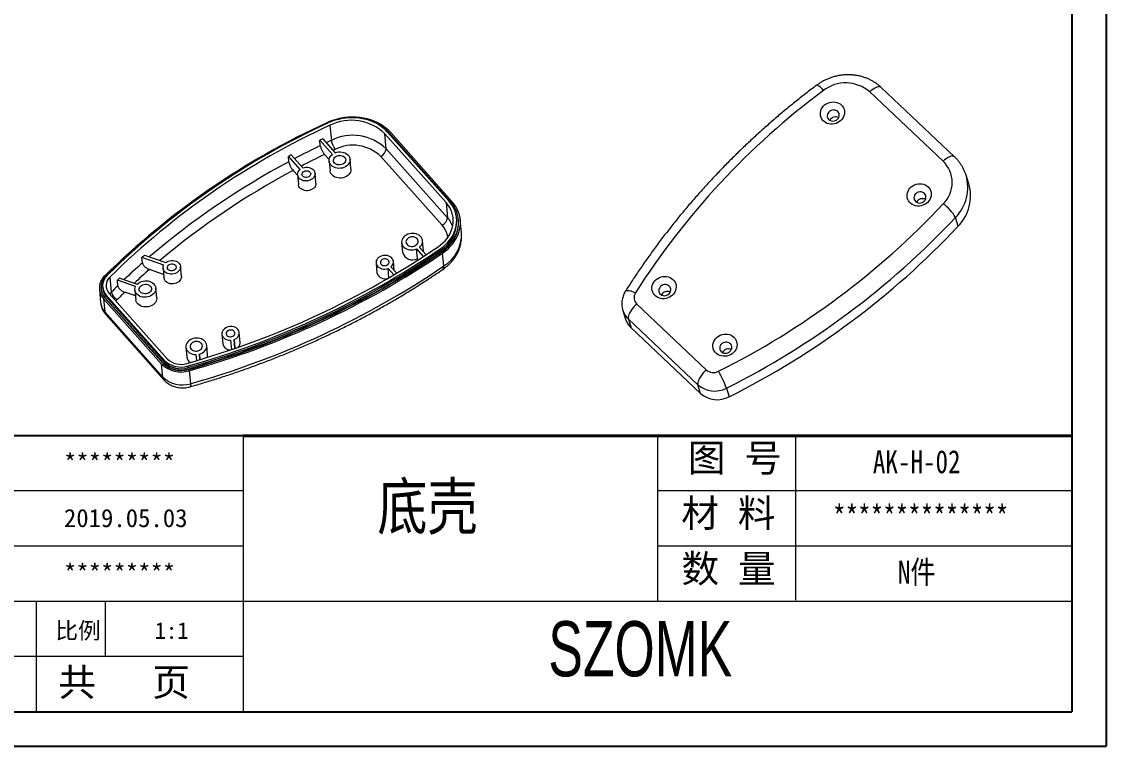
# Model space of a CAD drawing. Header units: inches. Extents: x 2300 to 3202, y 573 to 863.
# Drawn here: x 2984.9 to 3202, y 573 to 718.1 of the extents above; entities that cross this region are included whole.
import ezdxf

# ---------------------------------------------------------------- set-up
doc = ezdxf.new("R2010")
doc.units = ezdxf.units.IN
doc.layers.add('文字', color=81, linetype='Continuous')
doc.layers.add('粗实线', color=7, linetype='Continuous', lineweight=30)
doc.layers.add('细实线', color=3, linetype='Continuous', lineweight=9)
doc.styles.get("Standard").update_dxf_attribs({"font": 'txt', "bigfont": 'gbcbig.shx'})
doc.styles.add('宋体', font='', dxfattribs={"width": 0.8, "height": 3.5})
doc.styles.add('长仿宋', font='', dxfattribs={"width": 0.7, "height": 4})
doc.styles.get('宋体').set_extended_font_data('SimSun')
doc.styles.get('长仿宋').set_extended_font_data('SimSun')

msp = doc.modelspace()

# ---------------------------------------------------------------- linework, layer by layer
for p, q in [((3202.047, 863.315), (3202.047, 572.957)), ((3195.134, 856.402), (3195.134, 579.87)), ((3029.215, 635.176), (2946.255, 635.176)), ((2802.023, 579.87), (3195.134, 579.87)), ((2791.397, 572.957), (3202.047, 572.957))]:
    msp.add_line(p, q)
at = {"color": 7, "linetype": 'Continuous', "lineweight": 15}
for p, q in [((3169.362, 690.2), (3154.687, 704.067)), ((3171.649, 691.081), (3156.974, 704.947)), ((3046.575, 697.376), (3046.857, 694.351)), ((3069.821, 681.888), (3057.551, 695.687)), ((3057.832, 692.662), (3057.551, 695.687)), ((3070.399, 682.218), (3058.129, 696.016)), ((3070.719, 682.059), (3058.448, 695.857)), ((3071.018, 682.115), (3058.747, 695.914)), ((3044.637, 693.294), (3044.537, 694.374)), ((3047.062, 691.534), (3044.537, 694.374)), ((3045.146, 694.668), (3047.64, 691.864)), ((3038.348, 690.078), (3038.247, 691.159)), ((3040.601, 688.512), (3038.247, 691.159)), ((3038.838, 691.475), (3041.179, 688.841)), ((3046.429, 690.505), (3045.505, 691.544)), ((3056.756, 691.139), (3069.027, 677.34)), ((3070.103, 678.864), (3057.832, 692.662)), ((3046.421, 690.199), (3046.602, 688.254)), ((3050.784, 688.644), (3050.603, 690.588)), ((3040.12, 687.312), (3039.213, 688.331)), ((3040.109, 687.433), (3040.29, 685.489)), ((3043.775, 685.814), (3043.594, 687.758)), ((3174.505, 685.676), (3173.959, 687.408)), ((3069.821, 681.888), (3070.103, 678.864)), ((3071.973, 678.454), (3071.942, 678.778)), ((3072.331, 678.379), (3072.321, 678.487)), ((3072.921, 675.819), (3072.68, 678.411)), ((3172.372, 677.152), (3171.826, 678.884)), ((3060.939, 673.872), (3061.121, 671.928)), ((3065.302, 672.317), (3065.121, 674.262)), ((3009.438, 671.325), (3013.682, 669.858)), ((3063.902, 672.597), (3065.27, 671.059)), ((3064.083, 670.652), (3063.902, 672.597)), ((3065.82, 671.42), (3064.48, 672.926)), ((3068.696, 672.301), (3068.666, 672.625)), ((3068.929, 671.989), (3068.919, 672.097)), ((3069.393, 669.192), (3069.151, 671.785)), ((3009.039, 669.806), (3008.938, 670.886)), ((3013.285, 669.383), (3008.938, 670.886)), ((3016.823, 667.132), (3016.642, 669.077)), ((3055.805, 669.783), (3055.986, 667.838)), ((3059.951, 667.732), (3058.797, 669.029)), ((3059.459, 668.285), (3059.289, 670.107)), ((3064.083, 670.652), (3064.287, 670.423)), ((3002.818, 663.974), (3002.536, 666.999)), ((3013.273, 667.506), (3010.436, 668.486)), ((3013.157, 668.752), (3013.338, 666.808)), ((3058.219, 668.7), (3059.381, 667.393)), ((3058.395, 666.812), (3058.219, 668.7)), ((3001.057, 664.962), (3001.087, 664.638)), ((3007.642, 665.066), (3004.007, 666.323)), ((3004.107, 665.243), (3004.007, 666.323)), ((3004.473, 666.773), (3007.988, 665.558)), ((3011.884, 662.822), (3011.703, 664.767)), ((3000.4, 664.465), (3000.642, 661.873)), ((3000.739, 664.606), (3000.749, 664.498)), ((3001.231, 662.613), (3012.878, 649.516)), ((3001.231, 662.613), (3001.473, 660.021)), ((3001.51, 662.886), (3013.157, 649.789)), ((3001.52, 662.778), (3001.51, 662.886)), ((3001.52, 662.778), (3013.167, 649.681)), ((3001.769, 663.375), (3013.416, 650.278)), ((3001.8, 663.051), (3001.769, 663.375)), ((3001.8, 663.051), (3013.446, 649.953)), ((3002.348, 663.704), (3013.994, 650.607)), ((3007.632, 663.188), (3005.486, 663.93)), ((3007.521, 664.377), (3007.702, 662.433)), ((3105.239, 660.298), (3105.785, 658.566)), ((3108.015, 661.551), (3121.944, 648.389)), ((3001.473, 660.021), (3013.12, 646.923)), ((3001.694, 659.478), (3013.34, 646.381)), ((3120.263, 645.401), (3106.333, 658.563)), ((3106.333, 658.563), (3106.879, 656.831)), ((3120.808, 643.669), (3106.879, 656.831)), ((3024.929, 655.514), (3025.11, 653.57)), ((3026.696, 654.302), (3026.866, 652.467)), ((3027.548, 652.701), (3027.386, 654.447)), ((3027.386, 654.447), (3027.548, 652.702)), ((3028.595, 653.894), (3028.414, 655.839)), ((3017.723, 652.905), (3017.905, 650.96)), ((3022.086, 651.35), (3021.905, 653.294)), ((3013.12, 646.923), (3012.878, 649.516)), ((3013.167, 649.681), (3013.157, 649.789)), ((3013.446, 649.953), (3013.416, 650.278)), ((3019.753, 651.447), (3019.865, 650.231)), ((3020.549, 650.436), (3020.446, 651.548)), ((3020.446, 651.548), (3020.55, 650.436)), ((3018.187, 648.83), (3018.156, 649.154)), ((3018.303, 648.464), (3018.292, 648.572)), ((3018.408, 648.205), (3018.65, 645.613)), ((3120.808, 643.669), (3120.263, 645.401)), ((3125.974, 644.721), (3126.519, 642.989))]:
    msp.add_line(p, q, dxfattribs=at)
at = {"color": 8, "linetype": 'Continuous', "lineweight": 15, "flags": 128}
for points in [[(3156.974, 704.947), (3156.911, 704.996), (3156.76, 705.059), (3156.575, 705.078), (3156.359, 705.054), (3156.115, 704.985), (3155.851, 704.874), (3155.57, 704.724), (3155.278, 704.536), (3154.982, 704.316), (3154.687, 704.067)], [(3171.65, 691.08), (3171.586, 691.13), (3171.436, 691.193), (3171.25, 691.212), (3171.034, 691.187), (3170.791, 691.119), (3170.526, 691.008), (3170.245, 690.857), (3169.953, 690.67), (3169.657, 690.449), (3169.362, 690.2)], [(3002.818, 663.974), (3002.557, 663.678), (3002.473, 663.564)], [(3003.733, 662.146), (3003.788, 662.227), (3003.979, 662.451)], [(3105.759, 664.149), (3105.81, 664.208), (3105.927, 664.271), (3106.089, 664.303), (3106.292, 664.3), (3106.533, 664.264), (3106.807, 664.195), (3107.107, 664.095), (3107.428, 663.966), (3107.763, 663.81)], [(3018.65, 645.613), (3018.664, 645.388), (3018.661, 645.209), (3018.64, 645.081), (3018.602, 645.006), (3018.573, 644.987)]]:
    msp.add_lwpolyline(points, dxfattribs=at)
at = {"color": 7, "linetype": 'Continuous', "lineweight": 15, "flags": 128}
for points in [[(3148.996, 701.441), (3149.226, 701.186), (3149.408, 700.898), (3149.539, 700.586), (3149.615, 700.256), (3149.635, 699.917), (3149.598, 699.575), (3149.504, 699.24), (3149.357, 698.919), (3149.16, 698.619), (3148.916, 698.348), (3148.633, 698.112), (3148.316, 697.916), (3147.973, 697.765), (3147.612, 697.663), (3147.242, 697.611), (3146.871, 697.612), (3146.507, 697.665), (3146.16, 697.769), (3145.838, 697.922), (3145.548, 698.119), (3145.296, 698.357), (3145.089, 698.629), (3144.932, 698.93), (3144.829, 699.252), (3144.781, 699.587), (3144.789, 699.929), (3144.855, 700.268), (3144.975, 700.597), (3145.148, 700.909), (3145.369, 701.195), (3145.634, 701.45), (3145.935, 701.666), (3146.266, 701.84), (3146.618, 701.967), (3146.985, 702.044), (3147.357, 702.069), (3147.725, 702.042), (3148.082, 701.963), (3148.417, 701.835), (3148.724, 701.659), (3148.996, 701.441)], [(3148.26, 700.134), (3148.063, 700.282), (3147.833, 700.386), (3147.581, 700.44), (3147.319, 700.443), (3147.059, 700.393), (3146.814, 700.294), (3146.594, 700.15), (3146.41, 699.968), (3146.271, 699.756), (3146.184, 699.524), (3146.151, 699.284), (3146.175, 699.045), (3146.255, 698.82), (3146.387, 698.619), (3146.565, 698.451), (3146.78, 698.324), (3147.022, 698.245), (3147.281, 698.216), (3147.543, 698.24), (3147.797, 698.314), (3148.031, 698.437), (3148.234, 698.601), (3148.396, 698.799), (3148.51, 699.022), (3148.571, 699.26), (3148.575, 699.501), (3148.523, 699.734), (3148.416, 699.949), (3148.26, 700.134)], [(3058.747, 695.914), (3058.296, 696.38), (3057.799, 696.815), (3057.259, 697.216), (3056.679, 697.583), (3056.062, 697.911), (3055.413, 698.199), (3054.735, 698.445), (3054.032, 698.649), (3053.309, 698.808), (3052.57, 698.922), (3051.819, 698.989), (3051.061, 699.011), (3050.301, 698.986), (3049.543, 698.914), (3048.792, 698.796), (3048.051, 698.633), (3047.327, 698.426), (3046.622, 698.176), (3045.942, 697.884)], [(3058.129, 696.016), (3057.686, 696.472), (3057.195, 696.896), (3056.659, 697.285), (3056.084, 697.637), (3055.471, 697.949), (3054.825, 698.219), (3054.152, 698.446), (3053.454, 698.627), (3052.737, 698.762), (3052.006, 698.85), (3051.266, 698.89), (3050.521, 698.881), (3049.777, 698.825), (3049.039, 698.721), (3048.311, 698.57), (3047.598, 698.373), (3046.906, 698.131), (3046.239, 697.846)], [(3047.64, 691.864), (3047.966, 691.968), (3048.306, 692.029), (3048.652, 692.045), (3048.994, 692.017), (3049.323, 691.944), (3049.63, 691.829), (3049.907, 691.675), (3050.145, 691.487), (3050.339, 691.268), (3050.483, 691.025), (3050.574, 690.766), (3050.608, 690.496), (3050.585, 690.223), (3050.506, 689.955), (3050.372, 689.699), (3050.188, 689.462), (3049.958, 689.25), (3049.689, 689.07), (3049.388, 688.925), (3049.062, 688.821), (3048.722, 688.759), (3048.376, 688.742), (3048.034, 688.77), (3047.705, 688.842), (3047.397, 688.956), (3047.12, 689.109), (3046.881, 689.298), (3046.687, 689.516), (3046.542, 689.758), (3046.451, 690.018), (3046.416, 690.288), (3046.438, 690.56), (3046.516, 690.828), (3046.649, 691.085), (3046.833, 691.322), (3047.062, 691.534)], [(3047.5, 689.817), (3047.376, 689.996), (3047.305, 690.194), (3047.291, 690.402), (3047.333, 690.609), (3047.431, 690.806), (3047.579, 690.983), (3047.771, 691.133), (3047.998, 691.249), (3048.248, 691.324), (3048.511, 691.356), (3048.774, 691.343), (3049.025, 691.286), (3049.252, 691.187), (3049.444, 691.05), (3049.592, 690.883), (3049.69, 690.693), (3049.733, 690.49), (3049.719, 690.281), (3049.648, 690.078), (3049.524, 689.89), (3049.353, 689.725), (3049.143, 689.591), (3048.903, 689.495), (3048.644, 689.441), (3048.38, 689.432), (3048.122, 689.467), (3047.882, 689.546), (3047.671, 689.664), (3047.5, 689.817)], [(3041.179, 688.841), (3041.485, 688.928), (3041.804, 688.969), (3042.123, 688.964), (3042.434, 688.913), (3042.725, 688.818), (3042.987, 688.681), (3043.211, 688.508), (3043.388, 688.304), (3043.514, 688.077), (3043.584, 687.833), (3043.596, 687.581), (3043.548, 687.33), (3043.444, 687.087), (3043.286, 686.862), (3043.08, 686.662), (3042.832, 686.493), (3042.552, 686.361), (3042.247, 686.27), (3041.93, 686.225), (3041.609, 686.225), (3041.297, 686.272), (3041.004, 686.363), (3040.739, 686.496), (3040.511, 686.665), (3040.329, 686.866), (3040.198, 687.092), (3040.123, 687.335), (3040.105, 687.586), (3040.147, 687.838), (3040.246, 688.081), (3040.399, 688.309), (3040.601, 688.512)], [(3050.784, 688.644), (3050.789, 688.551), (3050.766, 688.279), (3050.687, 688.011), (3050.554, 687.755), (3050.369, 687.518), (3050.139, 687.306), (3049.87, 687.125), (3049.569, 686.981), (3049.243, 686.876), (3048.903, 686.814), (3048.557, 686.797), (3048.215, 686.825), (3047.886, 686.897), (3047.578, 687.011), (3047.302, 687.165), (3047.063, 687.353), (3046.868, 687.572), (3046.723, 687.814), (3046.632, 688.073), (3046.602, 688.254)], [(3041.128, 687.184), (3041.026, 687.341), (3040.98, 687.515), (3040.993, 687.695), (3041.065, 687.867), (3041.19, 688.022), (3041.361, 688.147), (3041.565, 688.235), (3041.788, 688.279), (3042.016, 688.277), (3042.232, 688.228), (3042.423, 688.136), (3042.574, 688.008), (3042.676, 687.851), (3042.722, 687.677), (3042.709, 687.497), (3042.637, 687.324), (3042.512, 687.17), (3042.342, 687.044), (3042.138, 686.956), (3041.915, 686.912), (3041.687, 686.914), (3041.47, 686.963), (3041.28, 687.055), (3041.128, 687.184)], [(3043.775, 685.814), (3043.777, 685.637), (3043.73, 685.385), (3043.625, 685.143), (3043.467, 684.918), (3043.261, 684.717), (3043.013, 684.548), (3042.733, 684.416), (3042.428, 684.326), (3042.111, 684.28), (3041.791, 684.28), (3041.478, 684.327), (3041.185, 684.418), (3040.92, 684.551), (3040.693, 684.721), (3040.51, 684.922), (3040.379, 685.148), (3040.304, 685.39), (3040.29, 685.489)], [(3166.36, 685.034), (3166.59, 684.779), (3166.772, 684.491), (3166.903, 684.179), (3166.979, 683.849), (3166.999, 683.51), (3166.962, 683.168), (3166.868, 682.833), (3166.721, 682.512), (3166.524, 682.212), (3166.28, 681.941), (3165.997, 681.704), (3165.68, 681.509), (3165.337, 681.358), (3164.976, 681.256), (3164.606, 681.204), (3164.235, 681.205), (3163.871, 681.258), (3163.524, 681.362), (3163.202, 681.515), (3162.912, 681.712), (3162.66, 681.95), (3162.453, 682.222), (3162.296, 682.523), (3162.193, 682.844), (3162.145, 683.18), (3162.153, 683.522), (3162.219, 683.861), (3162.339, 684.19), (3162.512, 684.502), (3162.733, 684.788), (3162.998, 685.042), (3163.299, 685.259), (3163.629, 685.433), (3163.982, 685.56), (3164.349, 685.637), (3164.721, 685.662), (3165.089, 685.635), (3165.445, 685.556), (3165.781, 685.428), (3166.088, 685.252), (3166.36, 685.034)], [(3068.666, 672.625), (3069.221, 673.037), (3069.733, 673.481), (3070.199, 673.956), (3070.615, 674.457), (3070.98, 674.981), (3071.29, 675.526), (3071.544, 676.086), (3071.739, 676.659), (3071.875, 677.241), (3071.95, 677.827), (3071.964, 678.414), (3071.918, 678.998), (3071.81, 679.575), (3071.642, 680.14), (3071.416, 680.691), (3071.132, 681.223), (3070.792, 681.733), (3070.399, 682.218)], [(3068.919, 672.097), (3069.466, 672.501), (3069.973, 672.936), (3070.437, 673.399), (3070.856, 673.887), (3071.227, 674.398), (3071.548, 674.929), (3071.817, 675.475), (3072.032, 676.034), (3072.192, 676.603), (3072.296, 677.178), (3072.343, 677.756), (3072.333, 678.333), (3072.267, 678.905), (3072.144, 679.47), (3071.965, 680.023), (3071.731, 680.562), (3071.445, 681.083), (3071.106, 681.583), (3070.719, 682.059)], [(3069.151, 671.785), (3069.718, 672.204), (3070.244, 672.655), (3070.726, 673.135), (3071.161, 673.641), (3071.545, 674.171), (3071.878, 674.721), (3072.157, 675.288), (3072.38, 675.868), (3072.546, 676.458), (3072.654, 677.054), (3072.703, 677.653), (3072.692, 678.251), (3072.623, 678.845), (3072.496, 679.43), (3072.31, 680.004), (3072.068, 680.563), (3071.771, 681.103), (3071.42, 681.622), (3071.018, 682.115)], [(3165.624, 683.727), (3165.427, 683.875), (3165.197, 683.979), (3164.945, 684.033), (3164.683, 684.036), (3164.423, 683.986), (3164.178, 683.887), (3163.958, 683.743), (3163.774, 683.561), (3163.635, 683.349), (3163.548, 683.117), (3163.515, 682.876), (3163.539, 682.638), (3163.619, 682.413), (3163.751, 682.212), (3163.929, 682.044), (3164.144, 681.917), (3164.386, 681.838), (3164.645, 681.809), (3164.907, 681.833), (3165.161, 681.907), (3165.395, 682.029), (3165.598, 682.194), (3165.76, 682.392), (3165.874, 682.615), (3165.935, 682.853), (3165.939, 683.094), (3165.887, 683.327), (3165.78, 683.541), (3165.624, 683.727)], [(3068.221, 673.034), (3068.733, 673.414), (3069.206, 673.824), (3069.636, 674.262), (3070.02, 674.724), (3070.357, 675.209), (3070.643, 675.711), (3070.878, 676.229), (3071.058, 676.758), (3071.183, 677.294), (3071.253, 677.836), (3071.266, 678.377), (3071.223, 678.916), (3071.123, 679.449), (3070.968, 679.971), (3070.759, 680.479), (3070.497, 680.97), (3070.184, 681.441), (3069.821, 681.888)], [(3064.48, 672.926), (3064.71, 673.138), (3064.893, 673.376), (3065.026, 673.632), (3065.104, 673.9), (3065.126, 674.173), (3065.091, 674.443), (3065, 674.702), (3064.855, 674.944), (3064.661, 675.163), (3064.422, 675.351), (3064.145, 675.504), (3063.837, 675.619), (3063.508, 675.691), (3063.166, 675.719), (3062.82, 675.701), (3062.48, 675.64), (3062.155, 675.535), (3061.853, 675.391), (3061.584, 675.21), (3061.354, 674.998), (3061.17, 674.761), (3061.036, 674.505), (3060.957, 674.237), (3060.934, 673.964), (3060.968, 673.695), (3061.059, 673.435), (3061.203, 673.192), (3061.397, 672.974), (3061.636, 672.785), (3061.912, 672.631), (3062.219, 672.516), (3062.548, 672.443), (3062.89, 672.415), (3063.236, 672.432), (3063.576, 672.493), (3063.902, 672.597)], [(3062.018, 673.49), (3062.19, 673.338), (3062.4, 673.219), (3062.64, 673.14), (3062.899, 673.105), (3063.163, 673.114), (3063.421, 673.168), (3063.661, 673.265), (3063.872, 673.398), (3064.043, 673.563), (3064.167, 673.751), (3064.237, 673.954), (3064.252, 674.163), (3064.209, 674.367), (3064.111, 674.557), (3063.962, 674.724), (3063.77, 674.86), (3063.543, 674.959), (3063.293, 675.016), (3063.03, 675.03), (3062.767, 674.998), (3062.516, 674.922), (3062.29, 674.807), (3062.098, 674.657), (3061.95, 674.479), (3061.852, 674.282), (3061.809, 674.075), (3061.824, 673.868), (3061.894, 673.67), (3062.018, 673.49)], [(3058.797, 669.029), (3058.999, 669.232), (3059.152, 669.46), (3059.251, 669.703), (3059.293, 669.955), (3059.276, 670.206), (3059.2, 670.449), (3059.069, 670.675), (3058.887, 670.876), (3058.659, 671.045), (3058.394, 671.178), (3058.101, 671.269), (3057.789, 671.316), (3057.469, 671.316), (3057.151, 671.271), (3056.847, 671.18), (3056.566, 671.048), (3056.318, 670.879), (3056.112, 670.679), (3055.954, 670.453), (3055.85, 670.211), (3055.803, 669.96), (3055.814, 669.708), (3055.884, 669.464), (3056.01, 669.236), (3056.188, 669.033), (3056.411, 668.86), (3056.673, 668.723), (3056.964, 668.628), (3057.275, 668.577), (3057.595, 668.572), (3057.913, 668.613), (3058.219, 668.7)], [(3065.295, 672.01), (3065.308, 672.228), (3065.302, 672.317)], [(3013.682, 669.858), (3013.931, 670.025), (3014.213, 670.155), (3014.518, 670.243), (3014.836, 670.287), (3015.155, 670.284), (3015.467, 670.235), (3015.759, 670.142), (3016.022, 670.008), (3016.248, 669.837), (3016.428, 669.635), (3016.557, 669.409), (3016.63, 669.166), (3016.645, 668.914), (3016.601, 668.663), (3016.5, 668.42), (3016.345, 668.194), (3016.141, 667.991), (3015.896, 667.82), (3015.617, 667.686), (3015.315, 667.593), (3014.998, 667.545), (3014.677, 667.542), (3014.365, 667.586), (3014.07, 667.674), (3013.803, 667.804), (3013.573, 667.972), (3013.388, 668.171), (3013.253, 668.395), (3013.174, 668.636), (3013.153, 668.887), (3013.19, 669.139), (3013.285, 669.383)], [(3014.176, 668.503), (3014.074, 668.659), (3014.028, 668.834), (3014.041, 669.013), (3014.113, 669.186), (3014.238, 669.341), (3014.409, 669.466), (3014.613, 669.554), (3014.836, 669.598), (3015.064, 669.596), (3015.28, 669.547), (3015.471, 669.455), (3015.622, 669.326), (3015.724, 669.17), (3015.771, 668.995), (3015.757, 668.816), (3015.685, 668.643), (3015.56, 668.488), (3015.39, 668.363), (3015.186, 668.275), (3014.963, 668.231), (3014.735, 668.233), (3014.519, 668.282), (3014.328, 668.374), (3014.176, 668.503)], [(3056.824, 669.533), (3056.976, 669.405), (3057.166, 669.313), (3057.383, 669.264), (3057.61, 669.262), (3057.834, 669.306), (3058.038, 669.394), (3058.208, 669.519), (3058.333, 669.673), (3058.405, 669.846), (3058.418, 670.026), (3058.372, 670.2), (3058.27, 670.357), (3058.118, 670.486), (3057.928, 670.578), (3057.711, 670.626), (3057.484, 670.629), (3057.26, 670.585), (3057.057, 670.497), (3056.886, 670.371), (3056.761, 670.217), (3056.689, 670.044), (3056.676, 669.864), (3056.722, 669.69), (3056.824, 669.533)], [(3016.823, 667.132), (3016.826, 666.97), (3016.782, 666.718), (3016.681, 666.475), (3016.526, 666.249), (3016.323, 666.047), (3016.077, 665.876), (3015.799, 665.742), (3015.496, 665.649), (3015.179, 665.6), (3014.859, 665.598), (3014.546, 665.641), (3014.251, 665.73), (3013.984, 665.86), (3013.754, 666.027), (3013.569, 666.226), (3013.434, 666.45), (3013.355, 666.692), (3013.338, 666.808)], [(3115.271, 666.463), (3115.501, 666.207), (3115.683, 665.92), (3115.814, 665.608), (3115.89, 665.278), (3115.91, 664.939), (3115.872, 664.597), (3115.779, 664.262), (3115.632, 663.94), (3115.434, 663.641), (3115.191, 663.37), (3114.907, 663.133), (3114.591, 662.937), (3114.248, 662.787), (3113.887, 662.684), (3113.516, 662.633), (3113.145, 662.634), (3112.782, 662.687), (3112.435, 662.791), (3112.113, 662.943), (3111.822, 663.141), (3111.571, 663.378), (3111.364, 663.651), (3111.207, 663.951), (3111.103, 664.273), (3111.055, 664.609), (3111.064, 664.95), (3111.129, 665.29), (3111.25, 665.619), (3111.423, 665.93), (3111.644, 666.217), (3111.908, 666.471), (3112.209, 666.688), (3112.54, 666.862), (3112.893, 666.989), (3113.26, 667.066), (3113.632, 667.091), (3114, 667.064), (3114.356, 666.985), (3114.692, 666.857), (3114.999, 666.681), (3115.271, 666.463)], [(3007.988, 665.558), (3008.228, 665.763), (3008.506, 665.935), (3008.814, 666.07), (3009.144, 666.164), (3009.486, 666.215), (3009.832, 666.221), (3010.172, 666.183), (3010.496, 666.1), (3010.797, 665.976), (3011.065, 665.814), (3011.294, 665.617), (3011.477, 665.393), (3011.609, 665.146), (3011.687, 664.883), (3011.708, 664.612), (3011.672, 664.34), (3011.58, 664.074), (3011.435, 663.822), (3011.24, 663.59), (3011, 663.385), (3010.723, 663.212), (3010.415, 663.076), (3010.086, 662.981), (3009.744, 662.93), (3009.398, 662.923), (3009.058, 662.961), (3008.733, 663.043), (3008.432, 663.166), (3008.163, 663.328), (3007.933, 663.524), (3007.75, 663.748), (3007.617, 663.995), (3007.538, 664.257), (3007.516, 664.528), (3007.551, 664.8), (3007.642, 665.066)], [(3008.6, 663.996), (3008.476, 664.175), (3008.405, 664.373), (3008.391, 664.58), (3008.434, 664.787), (3008.531, 664.984), (3008.68, 665.162), (3008.872, 665.312), (3009.098, 665.428), (3009.349, 665.503), (3009.612, 665.535), (3009.875, 665.522), (3010.125, 665.464), (3010.352, 665.365), (3010.544, 665.229), (3010.692, 665.062), (3010.79, 664.872), (3010.833, 664.668), (3010.819, 664.46), (3010.748, 664.257), (3010.625, 664.068), (3010.453, 663.903), (3010.243, 663.77), (3010.003, 663.674), (3009.745, 663.62), (3009.48, 663.61), (3009.222, 663.646), (3008.982, 663.725), (3008.771, 663.843), (3008.6, 663.996)], [(3114.535, 665.156), (3114.338, 665.304), (3114.107, 665.408), (3113.856, 665.462), (3113.594, 665.464), (3113.334, 665.415), (3113.088, 665.316), (3112.869, 665.172), (3112.685, 664.99), (3112.546, 664.778), (3112.458, 664.546), (3112.426, 664.305), (3112.45, 664.067), (3112.53, 663.842), (3112.662, 663.64), (3112.839, 663.473), (3113.054, 663.346), (3113.297, 663.267), (3113.555, 663.238), (3113.818, 663.261), (3114.072, 663.336), (3114.306, 663.458), (3114.509, 663.622), (3114.671, 663.821), (3114.785, 664.044), (3114.845, 664.282), (3114.85, 664.523), (3114.797, 664.756), (3114.691, 664.97), (3114.535, 665.156)], [(3011.884, 662.822), (3011.889, 662.667), (3011.853, 662.395), (3011.762, 662.129), (3011.616, 661.877), (3011.421, 661.645), (3011.181, 661.44), (3010.904, 661.268), (3010.597, 661.132), (3010.267, 661.037), (3009.925, 660.985), (3009.579, 660.978), (3009.239, 661.016), (3008.914, 661.098), (3008.613, 661.222), (3008.344, 661.384), (3008.115, 661.579), (3007.931, 661.803), (3007.798, 662.05), (3007.719, 662.313), (3007.702, 662.433)], [(3108.015, 661.551), (3107.728, 661.278), (3107.453, 660.987), (3107.198, 660.685), (3106.967, 660.376), (3106.764, 660.068), (3106.595, 659.767), (3106.461, 659.478), (3106.367, 659.208), (3106.314, 658.962), (3106.302, 658.746), (3106.333, 658.563)], [(3027.386, 654.447), (3027.665, 654.581), (3027.911, 654.751), (3028.115, 654.953), (3028.27, 655.179), (3028.372, 655.422), (3028.416, 655.673), (3028.402, 655.925), (3028.33, 656.168), (3028.202, 656.394), (3028.022, 656.597), (3027.797, 656.768), (3027.534, 656.903), (3027.242, 656.997), (3026.931, 657.046), (3026.611, 657.049), (3026.293, 657.006), (3025.988, 656.918), (3025.706, 656.789), (3025.456, 656.622), (3025.248, 656.423), (3025.087, 656.199), (3024.979, 655.958), (3024.928, 655.707), (3024.936, 655.455), (3025.002, 655.211), (3025.124, 654.982), (3025.298, 654.777), (3025.519, 654.602), (3025.778, 654.463), (3026.067, 654.364), (3026.377, 654.31), (3026.696, 654.302)], [(3025.948, 655.265), (3026.1, 655.136), (3026.29, 655.044), (3026.507, 654.995), (3026.734, 654.993), (3026.958, 655.037), (3027.162, 655.125), (3027.332, 655.25), (3027.457, 655.405), (3027.529, 655.578), (3027.542, 655.757), (3027.496, 655.932), (3027.394, 656.088), (3027.242, 656.217), (3027.052, 656.309), (3026.835, 656.358), (3026.608, 656.36), (3026.384, 656.316), (3026.181, 656.228), (3026.01, 656.103), (3025.885, 655.948), (3025.813, 655.775), (3025.8, 655.596), (3025.846, 655.421), (3025.948, 655.265)], [(3020.446, 651.548), (3020.766, 651.663), (3021.061, 651.817), (3021.321, 652.005), (3021.54, 652.224), (3021.712, 652.466), (3021.833, 652.726), (3021.899, 652.995), (3021.907, 653.268), (3021.859, 653.536), (3021.755, 653.792), (3021.599, 654.029), (3021.393, 654.241), (3021.145, 654.422), (3020.861, 654.567), (3020.548, 654.672), (3020.215, 654.734), (3019.871, 654.751), (3019.525, 654.724), (3019.188, 654.652), (3018.867, 654.538), (3018.573, 654.385), (3018.312, 654.197), (3018.092, 653.979), (3017.919, 653.737), (3017.797, 653.477), (3017.731, 653.208), (3017.721, 652.935), (3017.768, 652.667), (3017.871, 652.411), (3018.027, 652.173), (3018.232, 651.961), (3018.479, 651.779), (3018.763, 651.634), (3019.076, 651.528), (3019.409, 651.466), (3019.753, 651.447)], [(3018.802, 652.523), (3018.974, 652.37), (3019.184, 652.252), (3019.424, 652.173), (3019.683, 652.137), (3019.947, 652.147), (3020.205, 652.201), (3020.445, 652.297), (3020.656, 652.431), (3020.827, 652.595), (3020.951, 652.784), (3021.021, 652.987), (3021.036, 653.195), (3020.993, 653.399), (3020.895, 653.589), (3020.746, 653.756), (3020.554, 653.892), (3020.327, 653.992), (3020.077, 654.049), (3019.814, 654.062), (3019.551, 654.03), (3019.3, 653.955), (3019.074, 653.839), (3018.882, 653.689), (3018.734, 653.511), (3018.636, 653.315), (3018.593, 653.108), (3018.608, 652.9), (3018.678, 652.702), (3018.802, 652.523)], [(3127.472, 654.934), (3127.702, 654.678), (3127.885, 654.391), (3128.015, 654.078), (3128.092, 653.749), (3128.111, 653.409), (3128.074, 653.068), (3127.981, 652.732), (3127.833, 652.411), (3127.636, 652.111), (3127.393, 651.84), (3127.109, 651.604), (3126.792, 651.408), (3126.449, 651.257), (3126.089, 651.155), (3125.718, 651.104), (3125.347, 651.105), (3124.984, 651.158), (3124.637, 651.262), (3124.314, 651.414), (3124.024, 651.611), (3123.772, 651.849), (3123.566, 652.121), (3123.409, 652.422), (3123.305, 652.744), (3123.257, 653.08), (3123.266, 653.421), (3123.331, 653.76), (3123.452, 654.09), (3123.625, 654.401), (3123.846, 654.687), (3124.11, 654.942), (3124.411, 655.159), (3124.742, 655.333), (3125.095, 655.459), (3125.461, 655.536), (3125.833, 655.562), (3126.202, 655.535), (3126.558, 655.456), (3126.893, 655.327), (3127.201, 655.152), (3127.472, 654.934)], [(3126.737, 653.627), (3126.539, 653.775), (3126.309, 653.878), (3126.057, 653.933), (3125.795, 653.935), (3125.535, 653.886), (3125.29, 653.787), (3125.07, 653.643), (3124.887, 653.461), (3124.748, 653.249), (3124.66, 653.017), (3124.627, 652.776), (3124.652, 652.537), (3124.732, 652.312), (3124.863, 652.111), (3125.041, 651.943), (3125.256, 651.817), (3125.498, 651.737), (3125.757, 651.709), (3126.019, 651.732), (3126.274, 651.807), (3126.508, 651.929), (3126.71, 652.093), (3126.873, 652.291), (3126.987, 652.515), (3127.047, 652.752), (3127.051, 652.993), (3126.999, 653.227), (3126.892, 653.441), (3126.737, 653.627)], [(3121.944, 648.389), (3121.657, 648.116), (3121.383, 647.825), (3121.127, 647.523), (3120.896, 647.214), (3120.694, 646.906), (3120.524, 646.605), (3120.391, 646.316), (3120.296, 646.046), (3120.243, 645.8), (3120.232, 645.584), (3120.263, 645.401)]]:
    msp.add_lwpolyline(points, dxfattribs=at)
at = {"color": 7, "linetype": 'Continuous', "lineweight": 15}
for centre, radius, start, end in [((3236.448, 582.059), 152.457, 126.67865, 147.57295), ((3149.875, 698.55), 7.321, 48.90544, 127.86844), ((3111.456, 555.359), 156.862, 114.68648, 134.50792), ((3111.451, 555.976), 156.141, 114.68648, 134.50792), ((3111.486, 556.16), 155.42, 114.68648, 134.50792), ((3050.871, 688.786), 9.604, 45.932, 116.57109), ((3052.008, 689.914), 8.763, 42.6996, 69.94798), ((3147.857, 697.773), 1.305, 62.0472, 152.93146), ((3051.153, 685.762), 9.604, 45.932, 116.57109), ((3119.754, 539.398), 172.265, 115.66453, 115.88966), ((3051.175, 695.094), 4.382, 189.76093, 215.54749), ((3051.188, 685.374), 8.015, 45.99091, 116.51218), ((3117.858, 543.123), 168.085, 118.04238, 118.27062), ((3055.918, 692.873), 1.926, 295.80337, 353.719), ((3165.188, 685.897), 5.995, 314.64779, 45.87037), ((3107.096, 560.847), 149.67, 122.47385, 134.73463), ((3166.195, 683.227), 8.663, 315.47499, 16.41661), ((3165.221, 681.366), 1.306, 62.05343, 152.92522), ((3053.112, 790.737), 159.458, 296.55225, 316.82585), ((3165.034, 675.336), 7.663, 27.58418, 55.25557), ((3065.154, 678.137), 6.826, 301.26267, 2.66805), ((3065.28, 678.033), 7.06, 301.12084, 2.80988), ((3068.188, 679.074), 1.926, 295.80337, 353.719), ((3053.233, 790.2), 162.651, 296.56528, 316.81282), ((3053.779, 788.468), 162.651, 296.56528, 316.81282), ((3103.91, 563.236), 143.556, 131.15445, 131.41976), ((2971.179, 816.087), 172.862, 285.69616, 304.15151), ((2971.174, 816.342), 173.664, 285.69616, 304.15151), ((2971.204, 816.018), 173.664, 285.69616, 304.15151), ((2971.202, 816.146), 174.065, 285.69616, 304.15151), ((2971.212, 816.038), 174.065, 285.69616, 304.15151), ((2971.209, 816.165), 174.466, 285.69616, 304.15151), ((3063.114, 672.481), 2.069, 195.51189, 297.90821), ((2971.451, 813.573), 174.466, 285.69616, 304.15151), ((3003.652, 664.789), 3.254, 131.51492, 221.94509), ((3003.758, 664.906), 3.022, 131.51492, 221.94509), ((3003.844, 665.239), 2.789, 131.51492, 221.94509), ((3004.09, 665.257), 2.334, 131.74594, 221.71407), ((3057.619, 668.286), 1.693, 195.31471, 289.47418), ((3003.847, 664.923), 2.775, 185.8926, 222.43512), ((3100.035, 566.435), 137.714, 134.1529, 134.90556), ((3100.564, 566.869), 138.617, 133.88562, 134.15343), ((3003.739, 664.806), 3.006, 185.8926, 222.43512), ((3005.177, 664.57), 2.434, 194.16617, 240.51121), ((3100.377, 565.734), 136.553, 134.01958, 134.90533), ((3109.233, 662.83), 1.767, 146.31266, 226.41197), ((3114.131, 662.795), 1.305, 62.0472, 152.93146), ((3109.664, 659.799), 4.07, 197.62694, 226.82259), ((3027.368, 653.812), 1.229, 314.83323, 3.83535), ((3026.585, 653.871), 1.506, 191.53193, 269.2911), ((3126.333, 651.265), 1.306, 62.05343, 152.92522), ((3016.735, 653.466), 5.521, 225.68642, 287.6464), ((3016.738, 653.457), 5.126, 225.68642, 287.6464), ((3016.749, 653.349), 5.126, 225.68642, 287.6464), ((3016.722, 653.663), 4.732, 225.68642, 287.6464), ((3016.752, 653.339), 4.732, 225.68642, 287.6464), ((3016.741, 653.392), 3.911, 225.40294, 287.92988), ((3019.397, 651.148), 1.504, 187.1941, 238.67026), ((3020.775, 651.229), 1.317, 345.33703, 5.25531), ((3123.379, 650.014), 2.168, 228.56576, 297.85293), ((3103.458, 636.231), 24.064, 20.65954, 29.54638), ((3016.976, 650.874), 5.521, 225.68642, 287.6464), ((3123.607, 649.169), 5.038, 228.40613, 298.01255), ((3124.153, 647.437), 5.038, 228.40613, 298.01255)]:
    msp.add_arc(centre, radius, start, end, dxfattribs=at)
at = {"color": 8, "linetype": 'Continuous', "lineweight": 15}
for centre, radius, start, end in [((3143.316, 703.166), 2.37, 29.37179, 71.55995), ((3119.002, 540.051), 170.333, 115.88618, 117.81463), ((3120.233, 537.527), 173.141, 115.07426, 115.44249), ((3119.224, 539.404), 169.06, 115.85223, 117.61591), ((3120.379, 537.02), 171.709, 115.07435, 115.2244), ((3112.021, 552.198), 156.329, 118.1169, 130.54504), ((3112.373, 551.386), 155.262, 118.11216, 130.03358), ((3165.649, 684.959), 8.663, 315.47459, 16.43801), ((3065.763, 674.961), 5.837, 22.34983, 41.96639), ((3065.594, 674.207), 4.648, 9.16034, 42.39538), ((3065.609, 675.46), 7.321, 301.12084, 2.80988), ((3102.543, 563.8), 141.351, 131.41457, 133.42495), ((3068.759, 669.01), 0.66, 311.55622, 16.02652), ((3103.23, 562.709), 140.711, 131.25925, 132.91764), ((3003.862, 662.205), 3.237, 185.8926, 222.43512), ((3109.118, 661.531), 4.07, 197.74742, 226.82207), ((3002.393, 660.079), 0.922, 183.60498, 220.6676), ((3014.039, 646.981), 0.922, 183.60382, 220.70403)]:
    msp.add_arc(centre, radius, start, end, dxfattribs=at)
at = {"color": 7, "linetype": 'Continuous', "lineweight": 15}
for points, knots in [([(3156.974, 704.947), (3156.87, 705.042), (3156.603, 705.288), (3156.141, 705.653), (3155.585, 706.033), (3154.999, 706.373), (3154.386, 706.671), (3153.75, 706.927), (3153.094, 707.137), (3152.421, 707.302), (3151.734, 707.42), (3151.037, 707.491), (3150.334, 707.514), (3149.629, 707.489), (3148.925, 707.416), (3148.226, 707.295), (3147.535, 707.128), (3146.857, 706.914), (3146.194, 706.655), (3145.551, 706.352), (3144.931, 706.006), (3144.438, 705.688), (3144.157, 705.481), (3144.066, 705.414)], [0, 0, 0, 0, 0.0309166, 0.0798878, 0.1289256, 0.1780787, 0.227349, 0.2767352, 0.3262329, 0.3758357, 0.4255354, 0.4753225, 0.5251875, 0.5751203, 0.6251113, 0.6751512, 0.7252312, 0.7753426, 0.825477, 0.8756232, 0.9257722, 0.9759144, 1, 1, 1, 1]), ([(3144.066, 705.414), (3143.678, 705.122), (3142.559, 704.279), (3140.732, 702.857), (3138.596, 701.138), (3136.493, 699.386), (3134.422, 697.6), (3132.385, 695.781), (3130.382, 693.93), (3128.415, 692.048), (3126.483, 690.135), (3124.587, 688.192), (3122.728, 686.219), (3120.907, 684.218), (3119.124, 682.188), (3117.379, 680.131), (3115.674, 678.046), (3114.009, 675.936), (3112.385, 673.801), (3110.801, 671.64), (3109.259, 669.456), (3107.759, 667.248), (3106.599, 665.475), (3105.942, 664.438), (3105.759, 664.149)], [0, 0, 0, 0, 0.02535011, 0.07317216, 0.12099427, 0.16881553, 0.21663591, 0.26445533, 0.31227376, 0.36009111, 0.40790735, 0.4557224, 0.5035362, 0.55134869, 0.5991598, 0.64696947, 0.69477762, 0.7425842, 0.79038913, 0.83819234, 0.88599377, 0.93379335, 0.981591, 1, 1, 1, 1]), ([(3044.637, 693.294), (3044.648, 693.18), (3044.679, 693.045), (3044.778, 692.745), (3044.845, 692.583), (3044.966, 692.341), (3045.009, 692.259), (3045.101, 692.1), (3045.148, 692.023), (3045.248, 691.873), (3045.299, 691.8), (3045.402, 691.665), (3045.453, 691.602), (3045.505, 691.544)], [0, 0, 0, 0, 0.25, 0.25, 0.5, 0.5, 0.625, 0.625, 0.75, 0.75, 0.875, 0.875, 1, 1, 1, 1]), ([(3173.952, 687.409), (3173.922, 687.508), (3173.829, 687.817), (3173.621, 688.318), (3173.333, 688.909), (3172.997, 689.475), (3172.618, 690.015), (3172.205, 690.518), (3171.873, 690.867), (3171.685, 691.046), (3171.649, 691.081)], [0, 0, 0, 0, 0.0712536, 0.221515, 0.371734, 0.5219839, 0.6723361, 0.8228573, 0.96634, 1, 1, 1, 1]), ([(3038.348, 690.078), (3038.353, 690.022), (3038.363, 689.959), (3038.394, 689.826), (3038.414, 689.755), (3038.487, 689.533), (3038.555, 689.369), (3038.675, 689.127), (3038.718, 689.047), (3038.81, 688.887), (3038.858, 688.809), (3039.006, 688.585), (3039.111, 688.446), (3039.213, 688.331)], [0, 0, 0, 0, 0.125, 0.125, 0.25, 0.25, 0.5, 0.5, 0.625, 0.625, 0.75, 0.75, 1, 1, 1, 1]), ([(3069.196, 668.517), (3069.307, 668.594), (3069.605, 668.804), (3070.062, 669.174), (3070.557, 669.632), (3071.012, 670.121), (3071.424, 670.636), (3071.79, 671.175), (3072.109, 671.733), (3072.379, 672.309), (3072.598, 672.897), (3072.765, 673.494), (3072.882, 674.097), (3072.945, 674.703), (3072.961, 675.272), (3072.932, 675.635), (3072.919, 675.798)], [0, 0, 0, 0, 0.0453536, 0.122112, 0.1987921, 0.2751936, 0.3512342, 0.4268381, 0.5019425, 0.5765049, 0.6505076, 0.7239606, 0.7969006, 0.869389, 0.9415075, 1, 1, 1, 1]), ([(3009.039, 669.806), (3009.044, 669.747), (3009.058, 669.687), (3009.104, 669.562), (3009.136, 669.497), (3009.214, 669.367), (3009.26, 669.303), (3009.367, 669.174), (3009.428, 669.111), (3009.623, 668.929), (3009.775, 668.816), (3010.016, 668.672), (3010.1, 668.628), (3010.268, 668.55), (3010.352, 668.516), (3010.436, 668.486)], [0, 0, 0, 0, 0.125, 0.125, 0.25, 0.25, 0.375, 0.375, 0.5, 0.5, 0.75, 0.75, 0.875, 0.875, 1, 1, 1, 1]), ([(3018.573, 644.987), (3019.039, 645.122), (3020.387, 645.511), (3022.605, 646.183), (3025.221, 647.016), (3027.818, 647.886), (3030.398, 648.793), (3032.958, 649.736), (3035.498, 650.716), (3038.018, 651.731), (3040.515, 652.782), (3042.99, 653.869), (3045.441, 654.989), (3047.868, 656.145), (3050.27, 657.334), (3052.647, 658.557), (3054.996, 659.814), (3057.318, 661.103), (3059.612, 662.424), (3061.877, 663.778), (3064.112, 665.163), (3066.316, 666.58), (3068.006, 667.703), (3068.959, 668.355), (3069.196, 668.517)], [0, 0, 0, 0, 0.0253472, 0.0732863, 0.1212263, 0.1691666, 0.2171071, 0.2650477, 0.3129886, 0.3609295, 0.4088705, 0.4568115, 0.5047525, 0.5526934, 0.6006342, 0.6485747, 0.6965149, 0.7444546, 0.7923939, 0.8403324, 0.8882702, 0.9362071, 0.9841429, 1, 1, 1, 1]), ([(3004.107, 665.243), (3004.113, 665.185), (3004.127, 665.124), (3004.171, 665.001), (3004.202, 664.936), (3004.279, 664.808), (3004.324, 664.744), (3004.429, 664.616), (3004.488, 664.553), (3004.68, 664.372), (3004.831, 664.259), (3005.07, 664.115), (3005.153, 664.071), (3005.319, 663.992), (3005.402, 663.958), (3005.486, 663.93)], [0, 0, 0, 0, 0.125, 0.125, 0.25, 0.25, 0.375, 0.375, 0.5, 0.5, 0.75, 0.75, 0.875, 0.875, 1, 1, 1, 1]), ([(3105.759, 664.149), (3105.692, 664.038), (3105.54, 663.784), (3105.35, 663.364), (3105.192, 662.897), (3105.085, 662.417), (3105.03, 661.932), (3105.026, 661.446), (3105.077, 660.966), (3105.151, 660.579), (3105.225, 660.359), (3105.248, 660.291)], [0, 0, 0, 0, 0.0966786, 0.2195089, 0.3420166, 0.4639696, 0.585347, 0.7061593, 0.826446, 0.9462718, 1, 1, 1, 1]), ([(3000.646, 661.867), (3000.66, 661.74), (3000.691, 661.463), (3000.798, 661.046), (3000.954, 660.62), (3001.157, 660.215), (3001.4, 659.829), (3001.595, 659.595), (3001.694, 659.478)], [0, 0, 0, 0, 0.1439453, 0.3152503, 0.4859751, 0.6565533, 0.8274224, 1, 1, 1, 1]), ([(3013.34, 646.381), (3013.43, 646.285), (3013.625, 646.077), (3013.965, 645.791), (3014.352, 645.524), (3014.769, 645.294), (3015.213, 645.103), (3015.679, 644.953), (3016.163, 644.847), (3016.66, 644.786), (3017.165, 644.77), (3017.671, 644.803), (3018.143, 644.875), (3018.44, 644.953), (3018.573, 644.987)], [0, 0, 0, 0, 0.0699459, 0.1526029, 0.2358463, 0.3199425, 0.4048954, 0.4906572, 0.5771402, 0.6642416, 0.7518667, 0.8399436, 0.9284246, 1, 1, 1, 1])]:
    msp.add_open_spline(points, degree=3, knots=knots, dxfattribs=at)
at = {"layer": '粗实线', "color": 7, "lineweight": 40}
msp.add_line((3195.134, 635.176), (3029.215, 635.176), dxfattribs=at)
at = {"layer": '细实线', "color": 7}
for p, q in [((3029.215, 635.176), (3029.215, 579.87)), ((3112.174, 635.176), (3112.174, 601.993)), ((3139.828, 635.176), (3139.828, 602.225)), ((3029.215, 624.115), (2946.255, 624.115)), ((3195.134, 624.115), (3112.174, 624.115)), ((3029.215, 613.054), (2946.255, 613.054)), ((3195.134, 613.054), (3112.174, 613.054)), ((3195.134, 601.993), (2946.255, 601.993)), ((2987.735, 601.993), (2987.735, 579.87)), ((3001.562, 601.993), (3001.562, 590.931)), ((3029.215, 590.931), (2946.255, 590.931))]:
    msp.add_line(p, q, dxfattribs=at)

# ---------------------------------------------------------------- texts
at = {"char_height": 3.63769, "width": 2067.48145, "attachment_point": 1}
for s, insert in [('{\\fSimHei|b0|i0|c134|p49;*********}', (2993.312, 631.569)), ('{\\fSimHei|b0|i0|c134|p49;201\\fSimHei|b0|i0|c0|p49;9\\fSimHei|b0|i0|c134|p49;.\\fSimHei|b0|i0|c0|p49;05\\fSimHei|b0|i0|c134|p49;.\\fSimHei|b0|i0|c0|p49;03}', (2993.312, 620.508)), ('{\\fSimHei|b0|i0|c134|p49;*********}', (2993.312, 609.447))]:
    msp.add_mtext(s, dxfattribs=dict(at, insert=insert))
at = {"layer": '文字', "color": 0, "attachment_point": 1, "style": '宋体'}
for s, insert, char_height, width in [('{\\H1.111x;AK-H-02}', (3155.304, 632.287), 4.14798, 47.9553), ('底壳', (3056.066, 625.627), 9.2177, 117.84539), ('{\\H1.111x;**************}', (3147.325, 621.226), 4.14798, 47.9553), ('{\\H1.111x;N件}', (3160.322, 610.164), 4.14798, 47.9553)]:
    msp.add_mtext(s, dxfattribs=dict(at, insert=insert, char_height=char_height, width=width))
at = {"layer": '粗实线', "insert": (3090.321, 598.032), "char_height": 11.06128, "width": 124.0413, "attachment_point": 1, "style": '长仿宋'}
msp.add_mtext('{\\fSTXinwei|b0|i0|c134|p2;SZOMK}', dxfattribs=at)
at = {"layer": '细实线', "color": 7, "attachment_point": 1}
for s, insert, char_height, width in [('{\\fSimSun|b0|i0|c134|p54;图 号}', (3118.256, 633.497), 5.53064, 27.6532), ('{\\fSimSun|b0|i0|c134|p54;材 料   }', (3116.945, 622.436), 5.53064, 27.6532), ('{\\fSimSun|b0|i0|c134|p54;数 量}', (3116.972, 611.32), 5.53064, 24.98813), ('{\\fSimSun|b0|i0|c134|p54;比例}', (2991.606, 597.803), 3.31838, 14.56667), ('{\\fSimSun|b0|i0|c134|p54;1:1}', (3011.482, 597.803), 3.31838, 14.56667), ('{\\fSimSun|b0|i0|c134|p54; 共   页}', (2988.412, 588.56), 5.53064, 41.4798)]:
    msp.add_mtext(s, dxfattribs=dict(at, insert=insert, char_height=char_height, width=width))

doc.saveas('drawing.dxf')
